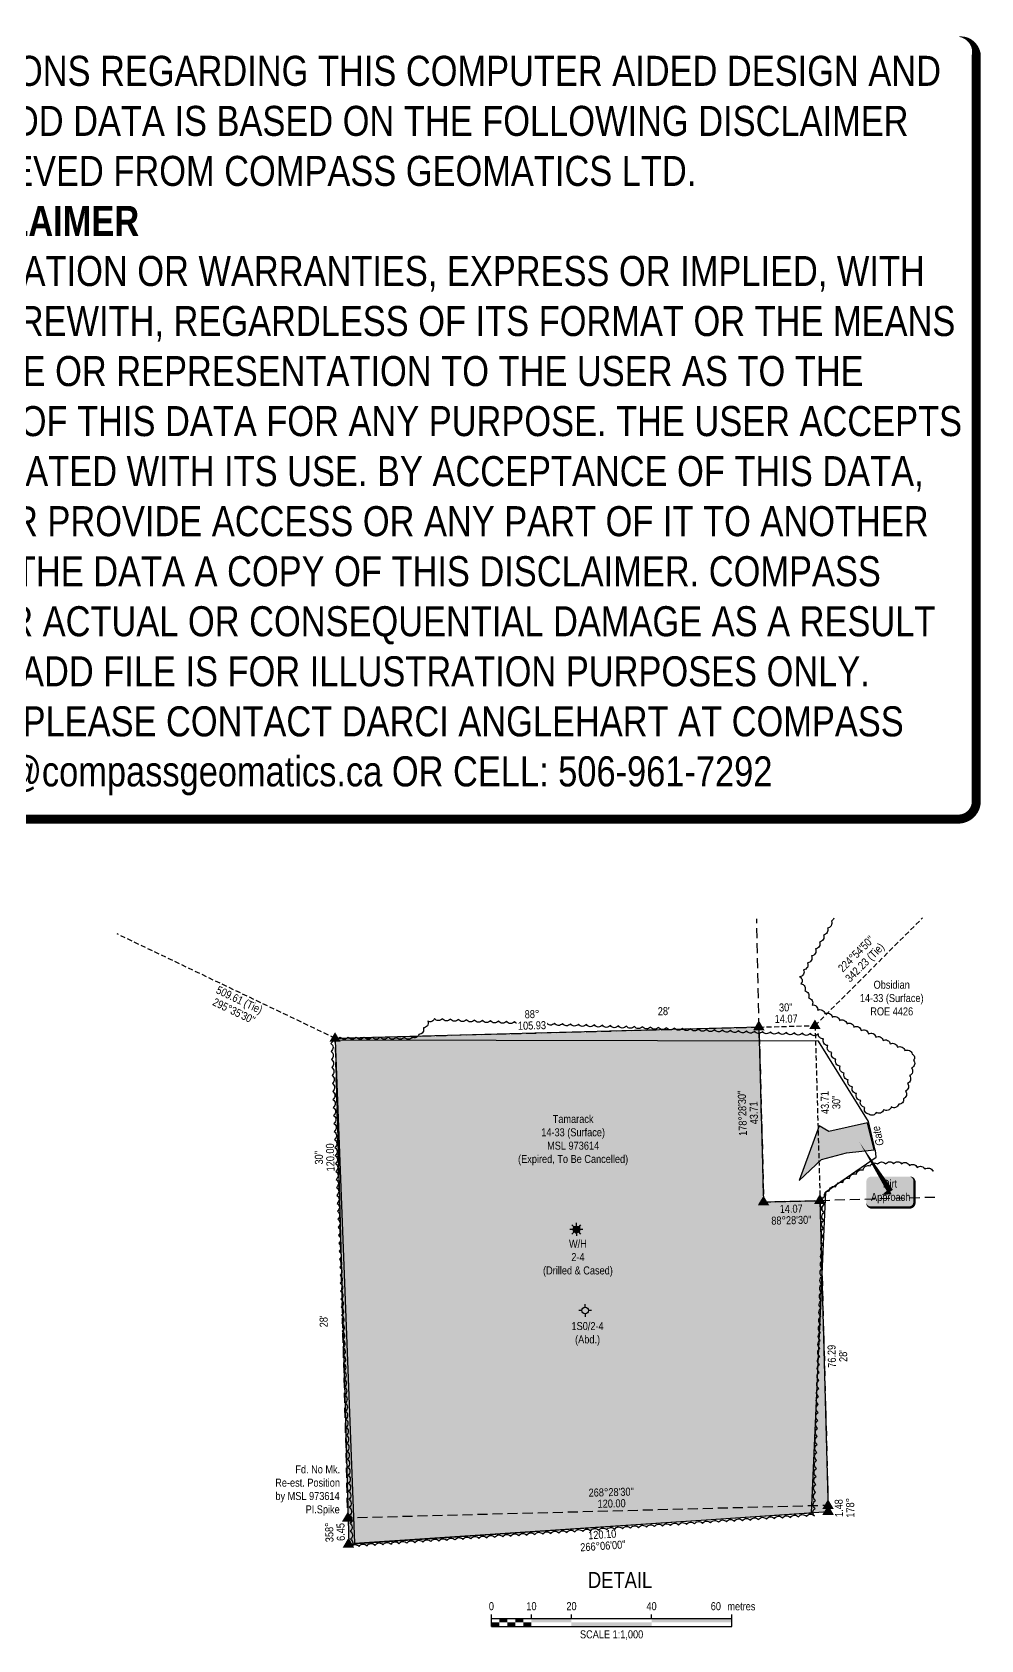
# Model space of a CAD drawing. Extents: x 647400 to 649769, y 5836713 to 5838829.
# Drawn here: x 648585 to 649769, y 5836820 to 5838829 of the extents above; entities that cross this region are included whole.
import ezdxf
from ezdxf.enums import TextEntityAlignment as Align

# ---------------------------------------------------------------- set-up
doc = ezdxf.new("R2010")
doc.units = 0
doc.header["$LTSCALE"] = 5
for name, pattern in [('0', [1, 1, 0]), ('foc-ACCESSROAD', [3.75, 2.5, -1.25]), ('foc-TIELINE', [1.875, 1.25, -0.625]), ('foc-TRAV', [1.875, 1.25, -0.625])]:
    doc.linetypes.add(name, pattern=pattern)
doc.layers.get('Defpoints').update_dxf_attribs({"color": 9})
for name, color, linetype in [('AS-FENCE', 48, 'foc-FENCE'), ('AS-ROADS', 254, 'Continuous'), ('C-WS', 13, 'foc-ACCESSROAD'), ('C-WS-S', 13, 'Continuous'), ('DETAIL-T', 7, 'Continuous'), ('F-WS', 190, 'foc-ACCESSROAD'), ('F-WS-S', 190, 'Continuous'), ('L-BD', 7, 'Continuous'), ('L-MON', 1, 'Continuous'), ('L-TIE', 7, 'foc-TIELINE'), ('P-PROPOSED', 10, 'Continuous'), ('P-PROPOSED-H', 21, 'Continuous'), ('P-TRAV', 4, 'foc-TRAV'), ('T-BUSH', 110, '0')]:
    doc.layers.add(name, color=color, linetype=linetype)
for name, color, linetype, lineweight in [('AS-GENERAL', 48, 'Continuous', 18), ('C-WS-T', 13, 'Continuous', 9), ('F-WS-T', 190, 'Continuous', 9), ('T-TEXT', 48, 'Continuous', 18)]:
    doc.layers.add(name, color=color, linetype=linetype, lineweight=lineweight)
doc.layers.add('DISCLAIMER', color=7, linetype='Continuous', plot=False)
doc.styles.add('80', font='', dxfattribs={"height": 10})
doc.styles.add('80CG', font='', dxfattribs={"height": 10})
doc.styles.add('80L', font='', dxfattribs={"height": 10})
doc.styles.add('foc-LtypeFont', font='', dxfattribs={"height": 7.35})
doc.styles.get('80').set_extended_font_data('Arial Narrow')
doc.styles.get('80CG').set_extended_font_data('Arial Narrow')
doc.styles.get('80L').set_extended_font_data('Arial Narrow')
doc.styles.get('foc-LtypeFont').set_extended_font_data('Arial Narrow')
doc.linetypes.add('foc-FENCE', pattern='A,10,-1,["X",foc-LtypeFont,S=0.2,R=0,X=-0.625,Y=-0.75],-1.24', length=12.24)

# ---------------------------------------------------------------- blocks, each defined once
blk = doc.blocks.new('GAS')
h = blk.add_hatch(color=255)
h.dxf.hatch_style = 1
edge = h.paths.add_edge_path()
edge.add_arc((0, 0), 0.9, 0, 360)
for p, q in [((-0.81, 0), (-1.62, 0)), ((-0.57, 0.57), (-1.14, 1.14)), ((0, 0.81), (0, 1.62)), ((0.57, 0.57), (1.14, 1.14)), ((1.62, 0), (0.81, 0)), ((-0.57, -0.57), (-1.14, -1.14)), ((0, -0.81), (0, -1.62)), ((1.14, -1.14), (0.57, -0.57))]:
    blk.add_line(p, q)
blk.add_circle((0, 0), 0.8)
blk = doc.blocks.new('STRIA')
blk.add_hatch(color=255).paths.add_polyline_path([(-0.04, 1.52), (-1.47, -0.87), (1.39, -0.87)])
blk = doc.blocks.new('STRIAA')
blk.add_blockref('STRIA', (0, 0))
blk = doc.blocks.new('STRIB')
at = {"color": 1}
blk.add_solid([(-1.12, -0.67), (-0.04, 1.13), (1.04, -0.67)], dxfattribs=at)
blk = doc.blocks.new('STRIBB')
blk.add_blockref('STRIB', (0, 0))
blk = doc.blocks.new('STRICC')
for name in ['STRIAA', 'STRIBB']:
    blk.add_blockref(name, (0, 0))
blk = doc.blocks.new('fdspike')
blk.add_blockref('STRICC', (0, 0))
blk = doc.blocks.new('TRIA')
blk.add_hatch(color=255).paths.add_polyline_path([(-0.04, 1.52), (-1.47, -0.87), (1.39, -0.87)])
blk = doc.blocks.new('TRIAA')
blk.add_blockref('TRIA', (0, 0))
blk = doc.blocks.new('TRIB')
at = {"color": 1}
blk.add_lwpolyline([(-1.12, -0.67), (-0.04, 1.13), (1.04, -0.67)], close=True, dxfattribs=at)
blk = doc.blocks.new('TRIBB')
blk.add_blockref('TRIB', (0, 0))
blk = doc.blocks.new('TRICC')
for name in ['TRIAA', 'TRIBB']:
    blk.add_blockref(name, (0, 0))
blk = doc.blocks.new('plspike')
blk.add_blockref('TRICC', (0, 0))
blk = doc.blocks.new('GABD')
for p, q in [((-0.81, 0), (-1.62, 0)), ((0, 0.81), (0, 1.62)), ((1.62, 0), (0.81, 0)), ((0, -0.81), (0, -1.62))]:
    blk.add_line(p, q)
blk.add_circle((0, 0), 0.8)
blk = doc.blocks.new('*U48')
h = blk.add_hatch(color=255)
edge = h.paths.add_edge_path()
edge.add_line((-24, -20), (24, -20))
edge.add_arc((24, -14), 6, 270, 360)
edge.add_line((30, -14), (30, 12.5))
edge.add_arc((24, 12.5), 6, 0, 90)
edge.add_line((24, 18.5), (-24, 18.5))
edge.add_arc((-24, 12.5), 6, 90, 180)
edge.add_line((-30, 12.5), (-30, -14))
edge.add_arc((-24, -14), 6, 180, 270)
at = {"color": 1, "flags": 128}
for points in [[(-38.2, 60.8, 0, 7.5, 0), (0, 0, 0, 0, 0)], [(-10.6, -4.4, 0, 7.5, 0), (0, 0, 0, 0, 0)]]:
    blk.add_lwpolyline(points, format="xyseb", dxfattribs=at)
blk.add_lwpolyline([(-24, -20, 3, 3, 0), (24, -20, 3, 3, 0.414214), (30, -14, 3, 3, 0), (30, 12.5, 3, 0, 0.414214), (24, 18.5, 0, 0, 0), (-24, 18.5, 0, 0, 0.414214), (-30, 12.5, 0, 0, 0), (-30, -14, 0, 3, 0.414214)], format="xyseb", close=True, dxfattribs=at)
at = {"color": 1, "style": '80'}
blk.add_attdef('ENTER_TEXT_001', (-26.8, -4.9), '', height=10, dxfattribs=at)
blk = doc.blocks.new('*U38')
at = {"color": 0}
for p, q in [((-150, 0), (-150, 15)), ((-150, 10), (150.2, 10)), ((-150, 0), (150.2, 0)), ((-100, 10), (-100, 15)), ((-50, 10), (-50, 15)), ((50, 10), (50, 15)), ((150.2, 0), (150.2, 15))]:
    blk.add_line(p, q, dxfattribs=at)
for points in [[(-150, 5), (-140, 5), (-150, 0), (-140, 0)], [(-140, 10), (-130, 10), (-140, 5), (-130, 5)], [(-130, 5), (-120, 5), (-130, 0), (-120, 0)], [(-120, 10), (-110, 10), (-120, 5), (-110, 5)], [(-110, 5), (-100, 5), (-110, 0), (-100, 0)], [(-100, 10), (-50, 10), (-100, 5), (-50, 5)], [(-50, 5), (50, 5), (-50, 0), (50, 0)], [(50, 10), (150.2, 10), (50, 5), (150.2, 5)]]:
    blk.add_solid(points, dxfattribs=at)
at = {"color": 0, "style": '80'}
blk.add_text('metres', height=10, dxfattribs=at).set_placement((162.2, 20), align=Align.CENTER)
at = {"color": 0, "char_height": 10, "style": '80'}
for s, insert, attachment_point in [('0', (-150, 30.2), 2), ('10', (-100, 30.2), 2), ('20', (-50, 30.2), 2), ('40', (50, 30.2), 2), ('60', (136.7, 30.2), 3), ('SCALE 1:1,000', (0.1, -5), 2)]:
    blk.add_mtext(s, dxfattribs=dict(at, insert=insert, attachment_point=attachment_point))
blk = doc.blocks.new('Disclaimer_Legal')
at = {"layer": 'DISCLAIMER', "color": 254, "flags": 128}
blk.add_lwpolyline([(-3612.9, -1104.6, 37.5, 37.5, 0), (4096.1, -1104.6, 37.5, 37.5, 0.414214), (4171.1, -1029.6, 37.5, 37.5, 0), (4171.1, 2078.7, 37.5, 0, 0.414214), (4096.1, 2153.7, 0, 0, 0), (-3612.9, 2153.7, 0, 0, 0.414214), (-3687.9, 2078.7, 0, 0, 0), (-3687.9, -1029.6, 0, 37.5, 0.414214)], format="xyseb", close=True, dxfattribs=at)
at = {"layer": 'DISCLAIMER', "color": 254, "insert": (241.6, 533.9), "char_height": 125, "width": 7717.568, "attachment_point": 5, "style": '80'}
blk.add_mtext('NOTICE TO THE CORPORATION, PERSON &/OR PERSONS REGARDING THIS COMPUTER AIDED DESIGN AND DRAFTING (CADD) FILES. ACCEPTANCE OF THE CADD DATA IS BASED ON THE FOLLOWING DISCLAIMER WHICH COVERS ALL CADD DATA RECIEVED FROM COMPASS GEOMATICS LTD.\\P{\\fArial Narrow|b1|i0|c0|p34;DISCLAIMER}\\PCOMPASS GEOMATICS LTD. MAKES NO REPRESENTATION OR WARRANTIES, EXPRESS OR IMPLIED, WITH RESPECT TO THE REUSE OF THE DATA PROVIDED HEREWITH, REGARDLESS OF ITS FORMAT OR THE MEANS OF ITS TRANSMISSION. THERE IS NO GUARANTEE OR REPRESENTATION TO THE USER AS TO THE ACCURACY, CURRENCY, SUITABILITY OR RELIABILITY OF THIS DATA FOR ANY PURPOSE. THE USER ACCEPTS THE DATA "AS IS", AND ASSUMES ALL RISKS ASSOCIATED WITH ITS USE. BY ACCEPTANCE OF THIS DATA, THE USER AGREES NOT TO TRANSMIT THIS DATA OR PROVIDE ACCESS OR ANY PART OF IT TO ANOTHER PARTY UNLESS THE USER SHALL INCLUDE WITH THE DATA A COPY OF THIS DISCLAIMER. COMPASS GEOMATICS LTD. ASSUMES NO RESPONSIBILITY FOR ACTUAL OR CONSEQUENTIAL DAMAGE AS A RESULT OF ANY USER\'S RELIANCE ON THIS DATA. THIS CADD FILE IS FOR ILLUSTRATION PURPOSES ONLY.\\PIF YOU REQUIRE MORE ACCURATE INFORMATION, PLEASE CONTACT DARCI ANGLEHART AT COMPASS GEOMATICS LTD. VIA EMAIL: darci.anglehart@compassgeomatics.ca OR CELL: 506-961-7292', dxfattribs=at)

msp = doc.modelspace()

# ---------------------------------------------------------------- hatches: boundary and pattern name
at = {"layer": 'AS-ROADS'}
h = msp.add_hatch(color=256, dxfattribs=at)
h.dxf.hatch_style = 1
h.paths.add_polyline_path([(649542.552, 5837394.039), (649570.302, 5837420.049), (649601.552, 5837428.514), (649636.192, 5837432.339), (649627.727, 5837465.869), (649579.472, 5837455.264), (649567.587, 5837462.139)])
at = {"layer": 'P-PROPOSED-H', "linetype": 'Continuous'}
h = msp.add_hatch(color=256, dxfattribs=at)
h.dxf.hatch_style = 1
h.paths.add_polyline_path([(649498.288, 5837366.895), (649492.463, 5837585.653), (648963.157, 5837571.559), (648979.982, 5836939.706), (649578.93, 5836980.539), (649568.592, 5837368.767)])

# ---------------------------------------------------------------- linework, layer by layer
at = {"layer": 'AS-FENCE', "flags": 128}
for points in [[(649628.847, 5837467.759), (649566.537, 5837568.054), (648962.917, 5837569.139), (648987.067, 5836940.704), (649557.667, 5836978.914), (649575.752, 5837379.714), (649638.502, 5837423.174), (649637.647, 5837432.004)], [(649637.492, 5837431.954), (649628.872, 5837467.774)]]:
    msp.add_lwpolyline(points, dxfattribs=at)
at = {"layer": 'AS-GENERAL', "flags": 128}
msp.add_lwpolyline([(649268.167, 5837329.279), (649268.462, 5837336.594), (649261.697, 5837336.619), (649260.627, 5837331.239), (649263.532, 5837328.094)], close=True, dxfattribs=at)
at = {"layer": 'AS-GENERAL'}
msp.add_circle((649264.352, 5837332.804), 3.121, dxfattribs=at)
at = {"layer": 'AS-ROADS', "flags": 128}
msp.add_lwpolyline([(649542.552, 5837394.039), (649570.302, 5837420.049), (649601.552, 5837428.514), (649636.192, 5837432.339), (649627.727, 5837465.869), (649579.472, 5837455.264), (649567.587, 5837462.139)], close=True, dxfattribs=at)
at = {"layer": 'C-WS', "flags": 128}
msp.add_lwpolyline([(649568.592, 5837368.767), (649578.727, 5836988.034), (648978.982, 5836972.249), (648963.157, 5837571.559), (649492.463, 5837585.653), (649498.288, 5837366.895), (649568.592, 5837368.767)], close=True, dxfattribs=at)
at = {"layer": 'Defpoints', "color": 5}
for centre in [(649562.332, 5837587.514), (648963.157, 5837571.559)]:
    msp.add_circle(centre, 0.217, dxfattribs=at)
at = {"layer": 'F-WS', "flags": 128}
msp.add_lwpolyline([(649711.864, 5837372.924), (649568.592, 5837368.767), (649498.288, 5837366.895), (649492.463, 5837585.653), (649489.519, 5837721.072)], dxfattribs=at)
at = {"layer": 'L-TIE'}
for p, q in [((649562.332, 5837587.514), (649696.486, 5837722.046)), ((648963.157, 5837571.559), (648690.773, 5837702))]:
    msp.add_line(p, q, dxfattribs=at)
at = {"layer": 'P-PROPOSED', "linetype": 'Continuous'}
msp.add_lwpolyline([(649498.288, 5837366.895), (649492.463, 5837585.653), (648963.157, 5837571.559), (648979.982, 5836939.706), (649578.93, 5836980.539), (649568.592, 5837368.767)], close=True, dxfattribs=at)
at = {"layer": 'P-TRAV'}
msp.add_line((649562.332, 5837587.514), (649568.592, 5837368.767), dxfattribs=at)
at = {"layer": 'P-TRAV', "flags": 128}
msp.add_lwpolyline([(649492.366, 5837585.65), (649562.332, 5837587.514)], dxfattribs=at)
at = {"layer": 'T-BUSH', "linetype": 'Continuous', "flags": 128}
msp.add_lwpolyline([(649585.625, 5837721.524, -0.20130492), (649582.626, 5837717.943, -0.52056705), (649577.669, 5837709.261, -0.52056705), (649572.712, 5837700.579, -0.52056705), (649567.756, 5837691.898, -0.52056705), (649562.799, 5837683.216, -0.52056705), (649557.842, 5837674.534, -0.52056705), (649552.886, 5837665.853, -0.52056705), (649547.929, 5837657.171, -0.52056705), (649542.973, 5837648.489, -0.52056705), (649544.743, 5837639.688, -0.52056705), (649549.39, 5837630.837, -0.52056705), (649554.037, 5837621.986, -0.52056705), (649558.684, 5837613.134, -0.52056705), (649565.541, 5837606.605, -0.52056705), (649574.611, 5837602.402, -0.52056705), (649583.682, 5837598.2, -0.52056705), (649592.753, 5837593.997, -0.52056705), (649601.824, 5837589.794, -0.52056705), (649610.894, 5837585.592, -0.52056705), (649619.965, 5837581.389, -0.52056705), (649629.036, 5837577.186, -0.52056705), (649638.107, 5837572.984, -0.52056705), (649647.177, 5837568.781, -0.52056705), (649656.248, 5837564.578, -0.52056705), (649665.319, 5837560.376, -0.52056705), (649674.39, 5837556.173, -0.52056705), (649683.46, 5837551.97, -0.52056705), (649685.248, 5837544.34, -0.52056705), (649682.706, 5837534.672, -0.52056705), (649680.163, 5837525.004, -0.52056705), (649677.62, 5837515.335, -0.52056705), (649675.077, 5837505.667, -0.52056705), (649672.534, 5837495.999, -0.52056705), (649666.734, 5837489.3, -0.52056705), (649657.342, 5837485.875, -0.52056705), (649647.95, 5837482.45, -0.52056705), (649638.558, 5837479.025, -0.52056705), (649629.592, 5837476.804, -0.52056705), (649624.443, 5837485.373, -0.52056705), (649619.294, 5837493.942, -0.52056705), (649614.145, 5837502.511, -0.52056705), (649608.996, 5837511.08, -0.52056705), (649603.847, 5837519.649, -0.52056705), (649598.697, 5837528.218, -0.52056705), (649593.548, 5837536.787, -0.52056705), (649588.399, 5837545.356, -0.52056705), (649583.25, 5837553.925, -0.52056705), (649578.101, 5837562.494, -0.52056705), (649572.952, 5837571.063, -0.52056705), (649566.416, 5837577.29, -0.52056705), (649556.427, 5837577.69, -0.52056705), (649546.438, 5837578.089, -0.52056705), (649536.449, 5837578.489, -0.52056705), (649526.459, 5837578.888, -0.52056705), (649516.47, 5837579.288, -0.52056705), (649506.481, 5837579.687, -0.52056705), (649496.492, 5837580.087, -0.52056705), (649486.503, 5837580.487, -0.52056705), (649476.514, 5837580.886, -0.52056705), (649466.525, 5837581.286, -0.52056705), (649456.536, 5837581.685, -0.52056705), (649446.547, 5837582.085, -0.52056705), (649436.558, 5837582.484, -0.52056705), (649426.569, 5837582.884, -0.52056705), (649416.58, 5837583.284, -0.52056705), (649406.591, 5837583.683, -0.52056705), (649396.602, 5837584.083, -0.52056705), (649386.613, 5837584.482, -0.52056705), (649376.624, 5837584.882, -0.52056705), (649366.635, 5837585.281, -0.52056705), (649356.646, 5837585.681, -0.52056705), (649346.656, 5837586.08, -0.52056705), (649336.667, 5837586.48, -0.52056705), (649326.678, 5837586.88, -0.52056705), (649316.689, 5837587.279, -0.52056705), (649306.7, 5837587.679, -0.52056705), (649296.711, 5837588.078, -0.52056705), (649286.722, 5837588.478, -0.52056705), (649276.733, 5837588.877, -0.52056705), (649266.744, 5837589.277, -0.52056705), (649256.755, 5837589.677, -0.52056705), (649246.766, 5837590.076, -0.52056705), (649236.777, 5837590.476, -0.52056705), (649226.788, 5837590.875, -0.52056705), (649216.799, 5837591.275, -0.52056705), (649206.81, 5837591.674, -0.52056705), (649196.821, 5837592.074, -0.52056705), (649186.832, 5837592.473, -0.52056705), (649176.843, 5837592.873, -0.52056705), (649166.853, 5837593.273, -0.52056705), (649156.864, 5837593.672, -0.52056705), (649146.875, 5837594.072, -0.52056705), (649136.886, 5837594.471, -0.52056705), (649126.897, 5837594.871, -0.52056705), (649116.908, 5837595.27, -0.52056705), (649106.919, 5837595.67, -0.52056705), (649096.93, 5837596.07, -0.52056705), (649086.941, 5837596.469, -0.52056705), (649078.918, 5837592.931, -0.52056705), (649073.235, 5837584.706, -0.52056705), (649067.552, 5837576.482, -0.52056705), (649059.348, 5837573.068, -0.52056705), (649049.351, 5837573.074, -0.52056705), (649039.353, 5837573.081, -0.52056705), (649029.356, 5837573.087, -0.52056705), (649019.359, 5837573.094, -0.52056705), (649009.362, 5837573.1, -0.52056705), (648999.365, 5837573.107, -0.52056705), (648989.368, 5837573.114, -0.52056705), (648979.371, 5837573.12, -0.52056705), (648969.374, 5837573.127, -0.52056705), (648959.377, 5837573.133, -0.52056705), (648957.616, 5837565.22, -0.52056705), (648958.014, 5837555.231, -0.52056705), (648958.412, 5837545.242, -0.52056705), (648958.811, 5837535.253, -0.52056705), (648959.209, 5837525.264, -0.52056705), (648959.607, 5837515.274, -0.52056705), (648960.005, 5837505.285, -0.52056705), (648960.403, 5837495.296, -0.52056705), (648960.801, 5837485.307, -0.52056705), (648961.199, 5837475.318, -0.52056705), (648961.597, 5837465.329, -0.52056705), (648961.995, 5837455.34, -0.52056705), (648962.393, 5837445.351, -0.52056705), (648962.791, 5837435.362, -0.52056705), (648963.189, 5837425.372, -0.52056705), (648963.587, 5837415.383, -0.52056705), (648963.985, 5837405.394, -0.52056705), (648964.383, 5837395.405, -0.52056705), (648964.781, 5837385.416, -0.52056705), (648965.179, 5837375.427, -0.52056705), (648965.577, 5837365.438, -0.52056705), (648965.975, 5837355.449, -0.52056705), (648966.373, 5837345.459, -0.52056705), (648966.771, 5837335.47, -0.52056705), (648967.169, 5837325.481, -0.52056705), (648967.567, 5837315.492, -0.52056705), (648967.965, 5837305.503, -0.52056705), (648968.363, 5837295.514, -0.52056705), (648968.761, 5837285.525, -0.52056705), (648969.159, 5837275.536, -0.52056705), (648969.557, 5837265.547, -0.52056705), (648969.955, 5837255.557, -0.52056705), (648970.354, 5837245.568, -0.52056705), (648970.752, 5837235.579, -0.52056705), (648971.15, 5837225.59, -0.52056705), (648971.548, 5837215.601, -0.52056705), (648971.946, 5837205.612, -0.52056705), (648972.344, 5837195.623, -0.52056705), (648972.742, 5837185.634, -0.52056705), (648973.14, 5837175.645, -0.52056705), (648973.538, 5837165.655, -0.52056705), (648973.936, 5837155.666, -0.52056705), (648974.334, 5837145.677, -0.52056705), (648974.732, 5837135.688, -0.52056705), (648975.13, 5837125.699, -0.52056705), (648975.528, 5837115.71, -0.52056705), (648975.926, 5837105.721, -0.52056705), (648976.324, 5837095.732, -0.52056705), (648976.722, 5837085.742, -0.52056705), (648977.12, 5837075.753, -0.52056705), (648977.518, 5837065.764, -0.52056705), (648977.916, 5837055.775, -0.52056705), (648978.314, 5837045.786, -0.52056705), (648978.712, 5837035.797, -0.52056705), (648979.11, 5837025.808, -0.52056705), (648979.508, 5837015.819, -0.52056705), (648979.906, 5837005.83, -0.52056705), (648980.304, 5836995.84, -0.52056705), (648980.702, 5836985.851, -0.52056705), (648981.1, 5836975.862, -0.52056705), (648981.499, 5836965.873, -0.52056705), (648981.897, 5836955.884, -0.52056705), (648982.295, 5836945.895, -0.52056705), (648982.922, 5836936.161, -0.52056705), (648992.897, 5836936.83, -0.52056705), (649002.871, 5836937.499, -0.52056705), (649012.846, 5836938.167, -0.52056705), (649022.821, 5836938.836, -0.52056705), (649032.795, 5836939.505, -0.52056705), (649042.77, 5836940.174, -0.52056705), (649052.745, 5836940.842, -0.52056705), (649062.719, 5836941.511, -0.52056705), (649072.694, 5836942.18, -0.52056705), (649082.669, 5836942.849, -0.52056705), (649092.643, 5836943.517, -0.52056705), (649102.618, 5836944.186, -0.52056705), (649112.592, 5836944.855, -0.52056705), (649122.567, 5836945.524, -0.52056705), (649132.542, 5836946.192, -0.52056705), (649142.516, 5836946.861, -0.52056705), (649152.491, 5836947.53, -0.52056705), (649162.466, 5836948.199, -0.52056705), (649172.44, 5836948.867, -0.52056705), (649182.415, 5836949.536, -0.52056705), (649192.39, 5836950.205, -0.52056705), (649202.364, 5836950.874, -0.52056705), (649212.339, 5836951.543, -0.52056705), (649222.314, 5836952.211, -0.52056705), (649232.288, 5836952.88, -0.52056705), (649242.263, 5836953.549, -0.52056705), (649252.238, 5836954.218, -0.52056705), (649262.212, 5836954.886, -0.52056705), (649272.187, 5836955.555, -0.52056705), (649282.162, 5836956.224, -0.52056705), (649292.136, 5836956.893, -0.52056705), (649302.111, 5836957.561, -0.52056705), (649312.085, 5836958.23, -0.52056705), (649322.06, 5836958.899, -0.52056705), (649332.035, 5836959.568, -0.52056705), (649342.009, 5836960.236, -0.52056705), (649351.984, 5836960.905, -0.52056705), (649361.959, 5836961.574, -0.52056705), (649371.933, 5836962.243, -0.52056705), (649381.908, 5836962.911, -0.52056705), (649391.883, 5836963.58, -0.52056705), (649401.857, 5836964.249, -0.52056705), (649411.832, 5836964.918, -0.52056705), (649421.807, 5836965.587, -0.52056705), (649431.781, 5836966.255, -0.52056705), (649441.756, 5836966.924, -0.52056705), (649451.731, 5836967.593, -0.52056705), (649461.705, 5836968.262, -0.52056705), (649471.68, 5836968.93, -0.52056705), (649481.655, 5836969.599, -0.52056705), (649491.629, 5836970.268, -0.52056705), (649501.604, 5836970.937, -0.52056705), (649511.578, 5836971.605, -0.52056705), (649521.553, 5836972.274, -0.52056705), (649531.528, 5836972.943, -0.52056705), (649541.502, 5836973.612, -0.52056705), (649551.477, 5836974.28, -0.52056705), (649561.452, 5836974.949, -0.52056705), (649562.389, 5836984.328, -0.52056705), (649562.69, 5836994.321, -0.52056705), (649562.991, 5837004.313, -0.52056705), (649563.292, 5837014.306, -0.52056705), (649563.593, 5837024.298, -0.52056705), (649563.894, 5837034.291, -0.52056705), (649564.195, 5837044.283, -0.52056705), (649564.496, 5837054.276, -0.52056705), (649564.797, 5837064.268, -0.52056705), (649565.098, 5837074.261, -0.52056705), (649565.399, 5837084.253, -0.52056705), (649565.699, 5837094.246, -0.52056705), (649566, 5837104.238, -0.52056705), (649566.301, 5837114.231, -0.52056705), (649566.602, 5837124.223, -0.52056705), (649566.903, 5837134.216, -0.52056705), (649567.204, 5837144.209, -0.52056705), (649567.505, 5837154.201, -0.52056705), (649567.806, 5837164.194, -0.52056705), (649568.107, 5837174.186, -0.52056705), (649568.408, 5837184.179, -0.52056705), (649568.709, 5837194.171, -0.52056705), (649569.01, 5837204.164, -0.52056705), (649569.311, 5837214.156, -0.52056705), (649569.612, 5837224.149, -0.52056705), (649569.913, 5837234.141, -0.52056705), (649570.214, 5837244.134, -0.52056705), (649570.515, 5837254.126, -0.52056705), (649570.816, 5837264.119, -0.52056705), (649571.116, 5837274.111, -0.52056705), (649571.417, 5837284.104, -0.52056705), (649571.718, 5837294.096, -0.52056705), (649572.019, 5837304.089, -0.52056705), (649572.32, 5837314.081, -0.52056705), (649572.621, 5837324.074, -0.52056705), (649572.922, 5837334.066, -0.52056705), (649573.223, 5837344.059, -0.52056705), (649573.524, 5837354.051, -0.52056705), (649573.825, 5837364.044, -0.52056705), (649574.126, 5837374.036, -0.52056705), (649579.908, 5837380.853, -0.52056705), (649588.427, 5837386.084, -0.52056705), (649596.947, 5837391.314, -0.52056705), (649605.466, 5837396.545, -0.52056705), (649613.986, 5837401.775, -0.52056705), (649622.505, 5837407.006, -0.52056705), (649631.025, 5837412.236, -0.52056705), (649640.439, 5837414.434, -0.52056705), (649650.433, 5837414.665, -0.52056705), (649660.428, 5837414.896, -0.52056705), (649670.398, 5837414.896, -0.52056705), (649680.124, 5837412.584, -0.52056705), (649689.85, 5837410.271, -0.52056705), (649699.576, 5837407.959, -0.52056705), (649709.301, 5837405.646, -0.05477849), (649710.389, 5837406.418, -0.05477849)], format="xyb", dxfattribs=at)

# ---------------------------------------------------------------- block references
ref = msp.add_blockref('*U48', (649656.348, 5837380.309), dxfattribs=dict(xscale=0.99970439, yscale=0.99970439, zscale=0.99970439))
ref.add_attrib('ENTER_TEXT_001', 'Dirt', (649647.05, 5837385.029), dxfattribs={"color": 1, "height": 9.997, "style": '80'})
ref.add_attrib('ENTER_TEXT_002', 'Approach', (649632.231, 5837368.368), dxfattribs={"color": 1, "height": 9.997, "style": '80'})
at = {"layer": 'C-WS-S', "xscale": 4.998521950000003, "yscale": 4.998521950000003, "zscale": 4.998521950000003}
msp.add_blockref('GAS', (649264.352, 5837332.804), dxfattribs=at)
at = {"layer": 'DETAIL-T', "linetype": 'Continuous', "xscale": 0.99970439, "yscale": 0.99970439, "zscale": 0.99970439}
msp.add_blockref('*U38', (649308.172, 5836836.96), dxfattribs=at)
at = {"layer": 'F-WS-S', "xscale": 4.998521950000003, "yscale": 4.998521950000003, "zscale": 4.998521950000003}
msp.add_blockref('GABD', (649275.261, 5837231.558), dxfattribs=at)
at = {"layer": 'L-BD', "color": 5, "linetype": 'Continuous', "xscale": 0.3, "yscale": 0.3, "zscale": 0.3}
msp.add_blockref('Disclaimer_Legal', (648512.322, 5838176.861), dxfattribs=at)
at = {"layer": 'L-MON', "xscale": 4.998521950000003, "yscale": 4.998521950000003, "zscale": 4.998521950000003}
for name, p in [('plspike', (649492.357, 5837585.989)), ('fdspike', (649562.332, 5837587.514)), ('fdspike', (648963.157, 5837571.559)), ('plspike', (649498.242, 5837367.254)), ('plspike', (649568.497, 5837369.119)), ('fdspike', (649578.727, 5836988.034)), ('plspike', (648978.982, 5836972.249)), ('plspike', (649578.697, 5836980.524)), ('plspike', (648979.877, 5836939.699))]:
    msp.add_blockref(name, p, dxfattribs=at)

# ---------------------------------------------------------------- texts
at = {"layer": 'C-WS-T', "attachment_point": 5, "style": '80CG'}
for s, insert, char_height in [('\\A1;Tamarack\\P14-33 (Surface)\\PMSL 973614\\P(Expired, To Be Cancelled)', (649260.228, 5837444.345), 10), ('\\A1;W/H\\P2-4\\P(Drilled & Cased)', (649266.228, 5837296.788), 9.99704)]:
    msp.add_mtext(s, dxfattribs=dict(at, insert=insert, char_height=char_height))
at = {"layer": 'DETAIL-T', "color": 3, "insert": (649318.828, 5836894.89), "char_height": 19.9941, "width": 223.79185, "attachment_point": 5, "style": '80CG'}
msp.add_mtext('DETAIL', dxfattribs=at)
at = {"layer": 'F-WS-T', "char_height": 9.99704, "attachment_point": 5, "style": '80CG'}
for s, insert in [('\\A1;Obsidian\\P14-33 (Surface)\\PROE 4426', (649658.023, 5837621.817)), ('\\A1;1S0/2-4\\P(Abd.)', (649278.265, 5837202.286))]:
    msp.add_mtext(s, dxfattribs=dict(at, insert=insert))
at = {"layer": 'L-BD', "style": '80L'}
for s, rotation, p in [("224°54'50''", 45.080635, (649613.508, 5837677.126)), ('342.23 (Tie)', 45.080635, (649625.129, 5837665.483)), ('509.61 (Tie)', 334.4108, (648843.02, 5837618.561)), ("295°35'30''", 334.4108, (648836.867, 5837605.712))]:
    msp.add_text(s, height=9.99704, rotation=rotation, dxfattribs=at).set_placement(p, align=Align.MIDDLE)
at = {"layer": 'L-BD', "linetype": 'Continuous', "style": '80L'}
for s, height, rotation, p in [("30''", 9.997, 1.5253, (649525.855, 5837610.294)), ('88°', 9.997, 1.5253, (649208.92, 5837601.854)), ("28'", 9.997, 1.5253, (649373.416, 5837605.546)), ('14.07', 9.997, 1.5253, (649526.235, 5837596.053)), ("178°28'30''", 9.99704, 91.5666, (649471.51, 5837478.065)), ('43.71', 9.997, 91.5666, (649574.464, 5837491.306)), ("30''", 9.997, 91.5666, (649588.704, 5837491.696)), ('43.71', 9.997, 91.5666, (649485.75, 5837478.455)), ('120.00', 9.997, 91.5158, (648956.945, 5837422.84)), ("30''", 9.997, 91.5158, (648942.705, 5837422.463)), ('14.07', 9.997, 1.5253, (649532.499, 5837358.651)), ("88°28'30''", 9.997, 1.5253, (649532.878, 5837344.41)), ("28'", 9.997, 91.5158, (648948.741, 5837218.05)), ('76.29', 9.997, 91.5666, (649583.132, 5837174.368)), ("28'", 9.997, 91.5666, (649597.372, 5837174.758)), ("268°28'30''", 9.99704, 1.5253, (649307.919, 5837004.656)), ('120.00', 9.997, 1.5253, (649308.298, 5836990.416)), ('1.48', 9.997, 91.5666, (649591.986, 5836984.67)), ('178°', 9.997, 91.5666, (649606.227, 5836985.059)), ('358°', 9.997, 91.5158, (648955.735, 5836954.469)), ('6.45', 9.997, 91.5158, (648969.976, 5836954.845)), ('120.10', 9.997, 3.9001, (649296.559, 5836951.734)), ("266°06'00''", 9.99704, 3.9001, (649297.528, 5836937.521))]:
    msp.add_text(s, height=height, rotation=rotation, dxfattribs=at).set_placement(p, align=Align.MIDDLE)
at = {"layer": 'L-BD', "linetype": 'Continuous', "insert": (648887.305, 5837038.119), "char_height": 9.99704, "attachment_point": 1, "style": '80L'}
msp.add_mtext_dynamic_manual_height_columns('\\pi26.07455;Fd. No Mk.\\P\\pi0.97966;Re-est. Position\\P\\pi1.20469;by MSL 973614\\P\\pi38.86068;PI.Spike', width=80.1377, gutter_width=49.985, heights=[0], dxfattribs=at)
at = {"layer": 'T-TEXT', "linetype": 'Continuous', "insert": (649638.751, 5837436.381), "char_height": 9.99704, "attachment_point": 1, "rotation": 103.530817, "style": '80L'}
msp.add_mtext_dynamic_manual_height_columns('{\\fArial Narrow|b0|i1|c0|p34;Gate}', width=5.24377, gutter_width=49.985, heights=[0], dxfattribs=at)

# ---------------------------------------------------------------- next in the draw order: texts
at = {"layer": 'L-BD', "linetype": 'Continuous', "insert": (649208.718, 5837592.663), "char_height": 9.997, "width": 35.75171, "attachment_point": 2, "rotation": 1.5253, "style": '80L', "bg_fill": 3, "box_fill_scale": 1.1, "bg_fill_color": 256, "bg_fill_transparency": 0}
msp.add_mtext('105.93', dxfattribs=at)

doc.saveas('drawing.dxf')
